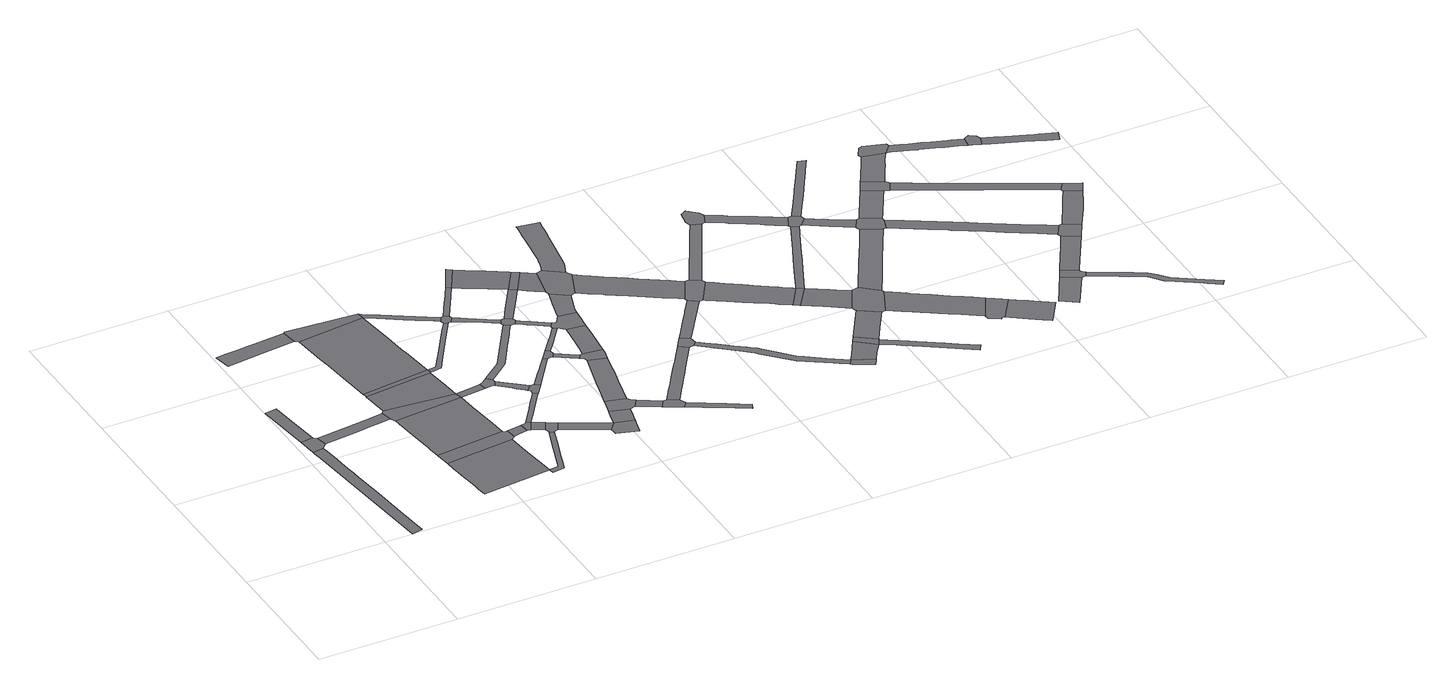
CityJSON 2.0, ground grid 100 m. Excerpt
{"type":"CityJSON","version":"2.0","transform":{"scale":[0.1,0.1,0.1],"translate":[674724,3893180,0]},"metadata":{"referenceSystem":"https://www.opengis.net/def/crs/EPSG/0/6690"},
"CityObjects":{
"road1":{"type":"Road","attributes":{"function":"9","usage":"9","RoadStructureAttribute.widthType":"2","RoadStructureAttribute.width":8.16,"RoadStructureAttribute.sectionType":"1"},"geometry":[{"type":"MultiSurface","lod":"1","boundaries":[[[0,1,2,3,4,5,6,7,8,9,10,11,12,13,14,15,16]]]}]},
"road2":{"type":"Road","attributes":{"function":"9","usage":"9","RoadStructureAttribute.widthType":"9","RoadStructureAttribute.width":-9999,"RoadStructureAttribute.sectionType":"9"},"geometry":[{"type":"MultiSurface","lod":"1","boundaries":[[[17,18,19,0,16,20,21]]]}]},
"road3":{"type":"Road","attributes":{"function":"9","usage":"9","RoadStructureAttribute.widthType":"2","RoadStructureAttribute.width":8.16,"RoadStructureAttribute.sectionType":"1"},"geometry":[{"type":"MultiSurface","lod":"1","boundaries":[[[18,17,22,23,24]]]}]},
"road4":{"type":"Road","attributes":{"function":"9","usage":"9","RoadStructureAttribute.widthType":"2","RoadStructureAttribute.width":6.77,"RoadStructureAttribute.sectionType":"1"},"geometry":[{"type":"MultiSurface","lod":"1","boundaries":[[[25,26,27,28,29,30,31,32,33,21,20]]]}]},
"road5":{"type":"Road","attributes":{"function":"9","usage":"9","RoadStructureAttribute.widthType":"2","RoadStructureAttribute.width":10.65,"RoadStructureAttribute.sectionType":"1"},"geometry":[{"type":"MultiSurface","lod":"1","boundaries":[[[34,35,36,37,38,39,40,41,42,43,44]]]}]},
"road6":{"type":"Road","attributes":{"function":"9","usage":"9","RoadStructureAttribute.widthType":"1","RoadStructureAttribute.width":45.36,"RoadStructureAttribute.sectionType":"1"},"geometry":[{"type":"MultiSurface","lod":"1","boundaries":[[[45,46,47,48,49,50,51,52,53,54,55,56,57,58]]]}]},
"road7":{"type":"Road","attributes":{"function":"9","usage":"9","RoadStructureAttribute.widthType":"9","RoadStructureAttribute.width":-9999,"RoadStructureAttribute.sectionType":"9"},"geometry":[{"type":"MultiSurface","lod":"1","boundaries":[[[59,60,61,62,63,64,45,58,65]]]}]},
"road8":{"type":"Road","attributes":{"function":"9","usage":"9","RoadStructureAttribute.widthType":"1","RoadStructureAttribute.width":45.36,"RoadStructureAttribute.sectionType":"1"},"geometry":[{"type":"MultiSurface","lod":"1","boundaries":[[[66,67,68,69,70,71,72,73,74,75,76,62,61,77,78,79]]]}]},
"road9":{"type":"Road","attributes":{"function":"9","usage":"9","RoadStructureAttribute.widthType":"9","RoadStructureAttribute.width":-9999,"RoadStructureAttribute.sectionType":"9"},"geometry":[{"type":"MultiSurface","lod":"1","boundaries":[[[30,66,79,80,81,31]]]}]},
"road10":{"type":"Road","attributes":{"function":"9","usage":"9","RoadStructureAttribute.widthType":"1","RoadStructureAttribute.width":45.36,"RoadStructureAttribute.sectionType":"1"},"geometry":[{"type":"MultiSurface","lod":"1","boundaries":[[[82,81,80,83,84]]]}]},
"road11":{"type":"Road","attributes":{"function":"9","usage":"9","RoadStructureAttribute.widthType":"9","RoadStructureAttribute.width":-9999,"RoadStructureAttribute.sectionType":"9"},"geometry":[{"type":"MultiSurface","lod":"1","boundaries":[[[85,86,87,88,82,84,89]]]}]},
"road12":{"type":"Road","attributes":{"function":"9","usage":"9","RoadStructureAttribute.widthType":"1","RoadStructureAttribute.width":45.36,"RoadStructureAttribute.sectionType":"1"},"geometry":[{"type":"MultiSurface","lod":"1","boundaries":[[[90,91,92,93,94,95,96,97,98,99,87,86]]]}]},
"road13":{"type":"Road","attributes":{"function":"9","usage":"9","RoadStructureAttribute.widthType":"9","RoadStructureAttribute.width":-9999,"RoadStructureAttribute.sectionType":"9"},"geometry":[{"type":"MultiSurface","lod":"1","boundaries":[[[36,95,94,100,101,37]]]}]},
"road14":{"type":"Road","attributes":{"function":"9","usage":"9","RoadStructureAttribute.widthType":"4","RoadStructureAttribute.width":3.38,"RoadStructureAttribute.sectionType":"1"},"geometry":[{"type":"MultiSurface","lod":"1","boundaries":[[[102,103,104,105,54,106,107,108,109,110,111,112,113]]]}]},
"road15":{"type":"Road","attributes":{"function":"9","usage":"9","RoadStructureAttribute.widthType":"2","RoadStructureAttribute.width":6.89,"RoadStructureAttribute.sectionType":"1"},"geometry":[{"type":"MultiSurface","lod":"1","boundaries":[[[114,115,116,59,65]]]}]},
"road16":{"type":"Road","attributes":{"function":"9","usage":"9","RoadStructureAttribute.widthType":"9","RoadStructureAttribute.width":-9999,"RoadStructureAttribute.sectionType":"9"},"geometry":[{"type":"MultiSurface","lod":"1","boundaries":[[[117,118,116,115,119,120]]]}]},
"road17":{"type":"Road","attributes":{"function":"9","usage":"9","RoadStructureAttribute.widthType":"3","RoadStructureAttribute.width":5.26,"RoadStructureAttribute.sectionType":"1"},"geometry":[{"type":"MultiSurface","lod":"1","boundaries":[[[121,122,80,79,123]]]}]},
"road18":{"type":"Road","attributes":{"function":"9","usage":"9","RoadStructureAttribute.widthType":"2","RoadStructureAttribute.width":6.89,"RoadStructureAttribute.sectionType":"1"},"geometry":[{"type":"MultiSurface","lod":"1","boundaries":[[[119,124,125,126,120]]]}]},
"road19":{"type":"Road","attributes":{"function":"9","usage":"9","RoadStructureAttribute.widthType":"9","RoadStructureAttribute.width":-9999,"RoadStructureAttribute.sectionType":"9"},"geometry":[{"type":"MultiSurface","lod":"1","boundaries":[[[125,124,127,113,112,128,129]]]}]},
"road20":{"type":"Road","attributes":{"function":"9","usage":"9","RoadStructureAttribute.widthType":"9","RoadStructureAttribute.width":-9999,"RoadStructureAttribute.sectionType":"9"},"geometry":[{"type":"MultiSurface","lod":"1","boundaries":[[[130,131,132,133,134,135,121,123]]]}]},
"road21":{"type":"Road","attributes":{"function":"9","usage":"9","RoadStructureAttribute.widthType":"4","RoadStructureAttribute.width":3.44,"RoadStructureAttribute.sectionType":"1"},"geometry":[{"type":"MultiSurface","lod":"1","boundaries":[[[136,137,138,139,140,141,142,143,117,120,144]]]}]},
"road22":{"type":"Road","attributes":{"function":"9","usage":"9","RoadStructureAttribute.widthType":"4","RoadStructureAttribute.width":3.19,"RoadStructureAttribute.sectionType":"1"},"geometry":[{"type":"MultiSurface","lod":"1","boundaries":[[[145,146,147,148,149,150,151,152,153,154,155,86,85]]]}]},
"road23":{"type":"Road","attributes":{"function":"9","usage":"9","RoadStructureAttribute.widthType":"3","RoadStructureAttribute.width":4.06,"RoadStructureAttribute.sectionType":"1"},"geometry":[{"type":"MultiSurface","lod":"1","boundaries":[[[156,157,132,131,158,159,160,161]]]}]},
"road24":{"type":"Road","attributes":{"function":"9","usage":"9","RoadStructureAttribute.widthType":"2","RoadStructureAttribute.width":6.89,"RoadStructureAttribute.sectionType":"1"},"geometry":[{"type":"MultiSurface","lod":"1","boundaries":[[[128,162,163,164,165,166,167,168,129]]]}]},
"road25":{"type":"Road","attributes":{"function":"9","usage":"9","RoadStructureAttribute.widthType":"3","RoadStructureAttribute.width":4.09,"RoadStructureAttribute.sectionType":"1"},"geometry":[{"type":"MultiSurface","lod":"1","boundaries":[[[169,170,171,172,173,174,175,176,177,178,179,180,100,94]]]}]},
"road26":{"type":"Road","attributes":{"function":"9","usage":"9","RoadStructureAttribute.widthType":"9","RoadStructureAttribute.width":-9999,"RoadStructureAttribute.sectionType":"9"},"geometry":[{"type":"MultiSurface","lod":"1","boundaries":[[[181,140,139,182,183,184,156,161]]]}]},
"road27":{"type":"Road","attributes":{"function":"9","usage":"9","RoadStructureAttribute.widthType":"9","RoadStructureAttribute.width":-9999,"RoadStructureAttribute.sectionType":"9"},"geometry":[{"type":"MultiSurface","lod":"1","boundaries":[[[185,186,166,165,187,188,189]]]}]},
"road28":{"type":"Road","attributes":{"function":"9","usage":"9","RoadStructureAttribute.widthType":"3","RoadStructureAttribute.width":5.26,"RoadStructureAttribute.sectionType":"1"},"geometry":[{"type":"MultiSurface","lod":"1","boundaries":[[[190,191,134,133,192,193,194,195,196,197,198,199,200,201,202,203,204,205]]]}]},
"road29":{"type":"Road","attributes":{"function":"9","usage":"9","RoadStructureAttribute.widthType":"9","RoadStructureAttribute.width":-9999,"RoadStructureAttribute.sectionType":"9"},"geometry":[{"type":"MultiSurface","lod":"1","boundaries":[[[174,150,149,206,207,208,209,175]]]}]},
"road30":{"type":"Road","attributes":{"function":"9","usage":"9","RoadStructureAttribute.widthType":"4","RoadStructureAttribute.width":3.44,"RoadStructureAttribute.sectionType":"1"},"geometry":[{"type":"MultiSurface","lod":"1","boundaries":[[[210,211,212,213,214,184,183,215,216,217,218]]]}]},
"road31":{"type":"Road","attributes":{"function":"9","usage":"9","RoadStructureAttribute.widthType":"2","RoadStructureAttribute.width":13.84,"RoadStructureAttribute.sectionType":"1"},"geometry":[{"type":"MultiSurface","lod":"1","boundaries":[[[186,219,220,221,222,223,224,166]]]}]},
"road32":{"type":"Road","attributes":{"function":"9","usage":"9","RoadStructureAttribute.widthType":"9","RoadStructureAttribute.width":-9999,"RoadStructureAttribute.sectionType":"9"},"geometry":[{"type":"MultiSurface","lod":"1","boundaries":[[[225,226,223,222,227,228,229,230]]]}]},
"road33":{"type":"Road","attributes":{"function":"9","usage":"9","RoadStructureAttribute.widthType":"3","RoadStructureAttribute.width":4.09,"RoadStructureAttribute.sectionType":"1"},"geometry":[{"type":"MultiSurface","lod":"1","boundaries":[[[206,231,232,233,234,235,236,237,238,207]]]}]},
"road34":{"type":"Road","attributes":{"function":"9","usage":"9","RoadStructureAttribute.widthType":"4","RoadStructureAttribute.width":3.33,"RoadStructureAttribute.sectionType":"1"},"geometry":[{"type":"MultiSurface","lod":"1","boundaries":[[[208,239,240,241,242,243,244,245,246,209]]]}]},
"road35":{"type":"Road","attributes":{"function":"9","usage":"9","RoadStructureAttribute.widthType":"9","RoadStructureAttribute.width":-9999,"RoadStructureAttribute.sectionType":"9"},"geometry":[{"type":"MultiSurface","lod":"1","boundaries":[[[218,217,247,248,249,250,251]]]}]},
"road36":{"type":"Road","attributes":{"function":"9","usage":"9","RoadStructureAttribute.widthType":"2","RoadStructureAttribute.width":13.84,"RoadStructureAttribute.sectionType":"1"},"geometry":[{"type":"MultiSurface","lod":"1","boundaries":[[[252,253,254,255,256,225,230,257,258,259,260,261,262,263]]]}]},
"road37":{"type":"Road","attributes":{"function":"9","usage":"9","RoadStructureAttribute.widthType":"3","RoadStructureAttribute.width":5.35,"RoadStructureAttribute.sectionType":"1"},"geometry":[{"type":"MultiSurface","lod":"1","boundaries":[[[227,264,265,266,228]]]}]},
"road38":{"type":"Road","attributes":{"function":"9","usage":"9","RoadStructureAttribute.widthType":"4","RoadStructureAttribute.width":3.26,"RoadStructureAttribute.sectionType":"1"},"geometry":[{"type":"MultiSurface","lod":"1","boundaries":[[[248,267,268,269,249]]]}]},
"road39":{"type":"Road","attributes":{"function":"9","usage":"9","RoadStructureAttribute.widthType":"9","RoadStructureAttribute.width":-9999,"RoadStructureAttribute.sectionType":"9"},"geometry":[{"type":"MultiSurface","lod":"1","boundaries":[[[270,233,232,205,204,271,272,273]]]}]},
"road40":{"type":"Road","attributes":{"function":"9","usage":"9","RoadStructureAttribute.widthType":"4","RoadStructureAttribute.width":3.44,"RoadStructureAttribute.sectionType":"1"},"geometry":[{"type":"MultiSurface","lod":"1","boundaries":[[[274,275,276,277,278,251,250,279,280,281,282]]]}]},
"road41":{"type":"Road","attributes":{"function":"9","usage":"9","RoadStructureAttribute.widthType":"9","RoadStructureAttribute.width":-9999,"RoadStructureAttribute.sectionType":"9"},"geometry":[{"type":"MultiSurface","lod":"1","boundaries":[[[241,283,284,242]]]}]},
"road42":{"type":"Road","attributes":{"function":"9","usage":"9","RoadStructureAttribute.widthType":"9","RoadStructureAttribute.width":-9999,"RoadStructureAttribute.sectionType":"9"},"geometry":[{"type":"MultiSurface","lod":"1","boundaries":[[[266,265,285,286,287,288,289]]]}]},
"road43":{"type":"Road","attributes":{"function":"9","usage":"9","RoadStructureAttribute.widthType":"4","RoadStructureAttribute.width":3.56,"RoadStructureAttribute.sectionType":"1"},"geometry":[{"type":"MultiSurface","lod":"1","boundaries":[[[290,291,292,272,271,293,294,295,296,297,298,299]]]}]},
"road44":{"type":"Road","attributes":{"function":"9","usage":"9","RoadStructureAttribute.widthType":"9","RoadStructureAttribute.width":-9999,"RoadStructureAttribute.sectionType":"9"},"geometry":[{"type":"MultiSurface","lod":"1","boundaries":[[[262,300,301,302,268,267,303,263]]]}]},
"road45":{"type":"Road","attributes":{"function":"9","usage":"9","RoadStructureAttribute.widthType":"3","RoadStructureAttribute.width":5.26,"RoadStructureAttribute.sectionType":"1"},"geometry":[{"type":"MultiSurface","lod":"1","boundaries":[[[304,305,306,307,308,309,310,311,312,270,273]]]}]},
"road46":{"type":"Road","attributes":{"function":"9","usage":"9","RoadStructureAttribute.widthType":"2","RoadStructureAttribute.width":13.84,"RoadStructureAttribute.sectionType":"1"},"geometry":[{"type":"MultiSurface","lod":"1","boundaries":[[[313,314,315,302,301,316,317,318]]]}]},
"road47":{"type":"Road","attributes":{"function":"2","usage":"9","RoadStructureAttribute.widthType":"1","RoadStructureAttribute.width":20.44,"RoadStructureAttribute.sectionType":"1"},"geometry":[{"type":"MultiSurface","lod":"1","boundaries":[[[319,320,321,322,323,283,241,324,325,326,327,328,329,330]]]}]},
"road48":{"type":"Road","attributes":{"function":"9","usage":"9","RoadStructureAttribute.widthType":"9","RoadStructureAttribute.width":-9999,"RoadStructureAttribute.sectionType":"9"},"geometry":[{"type":"MultiSurface","lod":"1","boundaries":[[[331,332,333,299,298,274,282,334,318,317,335,336,337]]]}]},
"road49":{"type":"Road","attributes":{"function":"9","usage":"9","RoadStructureAttribute.widthType":"3","RoadStructureAttribute.width":5.35,"RoadStructureAttribute.sectionType":"1"},"geometry":[{"type":"MultiSurface","lod":"1","boundaries":[[[338,339,340,341,287,286,342,343,344,345,346,347]]]}]},
"road50":{"type":"Road","attributes":{"function":"9","usage":"9","RoadStructureAttribute.widthType":"9","RoadStructureAttribute.width":-9999,"RoadStructureAttribute.sectionType":"9"},"geometry":[{"type":"MultiSurface","lod":"1","boundaries":[[[329,308,307,348,349,350,330]]]}]},
"road51":{"type":"Road","attributes":{"function":"9","usage":"9","RoadStructureAttribute.widthType":"2","RoadStructureAttribute.width":7.27,"RoadStructureAttribute.sectionType":"1"},"geometry":[{"type":"MultiSurface","lod":"1","boundaries":[[[288,351,352,353,354,355,356,357,358,359,360,361,362,363,364,365,366,367,289]]]}]},
"road52":{"type":"Road","attributes":{"function":"9","usage":"9","RoadStructureAttribute.widthType":"2","RoadStructureAttribute.width":13.84,"RoadStructureAttribute.sectionType":"1"},"geometry":[{"type":"MultiSurface","lod":"1","boundaries":[[[368,369,370,371,372,331,337,373,374,375,376]]]}]},
"road53":{"type":"Road","attributes":{"function":"2","usage":"9","RoadStructureAttribute.widthType":"1","RoadStructureAttribute.width":20.44,"RoadStructureAttribute.sectionType":"1"},"geometry":[{"type":"MultiSurface","lod":"1","boundaries":[[[377,378,379,380,381,348,307,382]]]}]},
"road54":{"type":"Road","attributes":{"function":"9","usage":"9","RoadStructureAttribute.widthType":"9","RoadStructureAttribute.width":-9999,"RoadStructureAttribute.sectionType":"9"},"geometry":[{"type":"MultiSurface","lod":"1","boundaries":[[[375,383,384,385,386,387,381,380,376]]]}]},
"road55":{"type":"Road","attributes":{"function":"9","usage":"9","RoadStructureAttribute.widthType":"9","RoadStructureAttribute.width":-9999,"RoadStructureAttribute.sectionType":"9"},"geometry":[{"type":"MultiSurface","lod":"1","boundaries":[[[388,389,390,391,359,358,392]]]}]},
"road56":{"type":"Road","attributes":{"function":"9","usage":"9","RoadStructureAttribute.widthType":"2","RoadStructureAttribute.width":14.5,"RoadStructureAttribute.sectionType":"1"},"geometry":[{"type":"MultiSurface","lod":"1","boundaries":[[[386,393,394,395,396,397,398,399,400,401,402,403,404,405,406,407,408,409,410,411,412,413,387]]]}]},
"road57":{"type":"Road","attributes":{"function":"2","usage":"9","RoadStructureAttribute.widthType":"1","RoadStructureAttribute.width":20.44,"RoadStructureAttribute.sectionType":"1"},"geometry":[{"type":"MultiSurface","lod":"1","boundaries":[[[384,414,415,416,417,418,419,420,421,422,423,424,425,426,427,428,429,430,431,432,433,434,435,385]]]}]},
"road58":{"type":"Road","attributes":{"function":"9","usage":"9","RoadStructureAttribute.widthType":"2","RoadStructureAttribute.width":7.27,"RoadStructureAttribute.sectionType":"1"},"geometry":[{"type":"MultiSurface","lod":"1","boundaries":[[[436,437,438,439,390,389,440,441,442,443,444,445]]]}]},
"road59":{"type":"Road","attributes":{"function":"9","usage":"9","RoadStructureAttribute.widthType":"3","RoadStructureAttribute.width":5.43,"RoadStructureAttribute.sectionType":"1"},"geometry":[{"type":"MultiSurface","lod":"1","boundaries":[[[446,447,448,449,450,451,452,453,454,455,456,457,458,459,460,461,462,463,464,465,466,467,468,469,470,471,388,392]]]}]},
"road60":{"type":"Road","attributes":{"function":"9","usage":"9","RoadStructureAttribute.widthType":"9","RoadStructureAttribute.width":-9999,"RoadStructureAttribute.sectionType":"9"},"geometry":[{"type":"MultiSurface","lod":"1","boundaries":[[[472,424,423,445,444,473,474,475]]]}]},
"road61":{"type":"Road","attributes":{"function":"9","usage":"9","RoadStructureAttribute.widthType":"9","RoadStructureAttribute.width":-9999,"RoadStructureAttribute.sectionType":"9"},"geometry":[{"type":"MultiSurface","lod":"1","boundaries":[[[476,477,478,455,454,479]]]}]},
"road62":{"type":"Road","attributes":{"function":"2","usage":"9","RoadStructureAttribute.widthType":"1","RoadStructureAttribute.width":20.44,"RoadStructureAttribute.sectionType":"1"},"geometry":[{"type":"MultiSurface","lod":"1","boundaries":[[[480,481,482,483,484,485,486,487,488,489,490,491,492,493,494,495,496,497,498,499,500,501,502,503,504,505,506,474,473]]]}]},
"road63":{"type":"Road","attributes":{"function":"9","usage":"9","RoadStructureAttribute.widthType":"2","RoadStructureAttribute.width":9.68,"RoadStructureAttribute.sectionType":"1"},"geometry":[{"type":"MultiSurface","lod":"1","boundaries":[[[507,508,509,510,511,455,478,512,513]]]}]},
"road64":{"type":"Road","attributes":{"function":"9","usage":"9","RoadStructureAttribute.widthType":"2","RoadStructureAttribute.width":6.96,"RoadStructureAttribute.sectionType":"1"},"geometry":[{"type":"MultiSurface","lod":"1","boundaries":[[[514,515,516,517,518,519,520,521,522,523,524,525,526,527,528,529,530,531,472,475]]]}]},
"road65":{"type":"Road","attributes":{"function":"9","usage":"9","RoadStructureAttribute.widthType":"9","RoadStructureAttribute.width":-9999,"RoadStructureAttribute.sectionType":"9"},"geometry":[{"type":"MultiSurface","lod":"1","boundaries":[[[532,508,507,533]]]}]},
"road66":{"type":"Road","attributes":{"function":"9","usage":"9","RoadStructureAttribute.widthType":"9","RoadStructureAttribute.width":-9999,"RoadStructureAttribute.sectionType":"9"},"geometry":[{"type":"MultiSurface","lod":"1","boundaries":[[[493,492,534,535]]]}]},
"road67":{"type":"Road","attributes":{"function":"9","usage":"9","RoadStructureAttribute.widthType":"2","RoadStructureAttribute.width":9.68,"RoadStructureAttribute.sectionType":"1"},"geometry":[{"type":"MultiSurface","lod":"1","boundaries":[[[536,537,532,533,538,539,540]]]}]},
"road68":{"type":"Road","attributes":{"function":"2","usage":"9","RoadStructureAttribute.widthType":"1","RoadStructureAttribute.width":20.44,"RoadStructureAttribute.sectionType":"1"},"geometry":[{"type":"MultiSurface","lod":"1","boundaries":[[[541,542,543,544,535,534,545,546,547,548,549]]]}]},
"road69":{"type":"Road","attributes":{"function":"9","usage":"9","RoadStructureAttribute.widthType":"9","RoadStructureAttribute.width":-9999,"RoadStructureAttribute.sectionType":"9"},"geometry":[{"type":"MultiSurface","lod":"1","boundaries":[[[550,551,552,553,554,522,521,555,556]]]}]},
"road70":{"type":"Road","attributes":{"function":"9","usage":"9","RoadStructureAttribute.widthType":"3","RoadStructureAttribute.width":4.88,"RoadStructureAttribute.sectionType":"1"},"geometry":[{"type":"MultiSurface","lod":"1","boundaries":[[[557,558,559,560,561,562,563,564,565,566,567,568,533,507,569,570,571,572,573,574,575]]]}]},
"road71":{"type":"Road","attributes":{"function":"9","usage":"9","RoadStructureAttribute.widthType":"9","RoadStructureAttribute.width":-9999,"RoadStructureAttribute.sectionType":"9"},"geometry":[{"type":"MultiSurface","lod":"1","boundaries":[[[548,536,540,576,577,578,579,580,549]]]}]},
"road72":{"type":"Road","attributes":{"function":"9","usage":"9","RoadStructureAttribute.widthType":"3","RoadStructureAttribute.width":5.05,"RoadStructureAttribute.sectionType":"1"},"geometry":[{"type":"MultiSurface","lod":"1","boundaries":[[[581,582,583,584,585,586,587,588,589,590,591,592,493,535]]]}]},
"road73":{"type":"Road","attributes":{"function":"9","usage":"9","RoadStructureAttribute.widthType":"2","RoadStructureAttribute.width":8.39,"RoadStructureAttribute.sectionType":"1"},"geometry":[{"type":"MultiSurface","lod":"1","boundaries":[[[593,594,595,596,597,556,555,598,599,600,601,602,603,604,605,606]]]}]},
"road74":{"type":"Road","attributes":{"function":"2","usage":"9","RoadStructureAttribute.widthType":"1","RoadStructureAttribute.width":20.44,"RoadStructureAttribute.sectionType":"1"},"geometry":[{"type":"MultiSurface","lod":"1","boundaries":[[[577,607,608,609,610,611,612,613,614,615,616,617,618,619,620,621,622,623,624,625,626,627,628,629,630,631,632,578]]]}]},
"road75":{"type":"Road","attributes":{"function":"9","usage":"9","RoadStructureAttribute.widthType":"9","RoadStructureAttribute.width":-9999,"RoadStructureAttribute.sectionType":"9"},"geometry":[{"type":"MultiSurface","lod":"1","boundaries":[[[633,606,605,588,587,634,635,636]]]}]},
"road76":{"type":"Road","attributes":{"function":"9","usage":"9","RoadStructureAttribute.widthType":"1","RoadStructureAttribute.width":15.27,"RoadStructureAttribute.sectionType":"1"},"geometry":[{"type":"MultiSurface","lod":"1","boundaries":[[[637,638,639,580,579,640,641,642,643,644,645]]]}]},
"road77":{"type":"Road","attributes":{"function":"9","usage":"9","RoadStructureAttribute.widthType":"2","RoadStructureAttribute.width":8.39,"RoadStructureAttribute.sectionType":"1"},"geometry":[{"type":"MultiSurface","lod":"1","boundaries":[[[634,646,647,648,649,650,651,635]]]}]},
"road78":{"type":"Road","attributes":{"function":"9","usage":"9","RoadStructureAttribute.widthType":"9","RoadStructureAttribute.width":-9999,"RoadStructureAttribute.sectionType":"9"},"geometry":[{"type":"MultiSurface","lod":"1","boundaries":[[[652,653,654,619,618,655,656,657,658,659]]]}]},
"road79":{"type":"Road","attributes":{"function":"9","usage":"9","RoadStructureAttribute.widthType":"3","RoadStructureAttribute.width":5.38,"RoadStructureAttribute.sectionType":"1"},"geometry":[{"type":"MultiSurface","lod":"1","boundaries":[[[660,661,662,663,664,665,666,667,633,636,668,669,670,671,672,673,674,675]]]}]},
"road80":{"type":"Road","attributes":{"function":"9","usage":"9","RoadStructureAttribute.widthType":"9","RoadStructureAttribute.width":-9999,"RoadStructureAttribute.sectionType":"9"},"geometry":[{"type":"MultiSurface","lod":"1","boundaries":[[[644,676,677,678,679,649,648,680,645]]]}]},
"road81":{"type":"Road","attributes":{"function":"2","usage":"9","RoadStructureAttribute.widthType":"1","RoadStructureAttribute.width":20.44,"RoadStructureAttribute.sectionType":"1"},"geometry":[{"type":"MultiSurface","lod":"1","boundaries":[[[681,682,683,659,658,684,685,686,687]]]}]},
"road82":{"type":"Road","attributes":{"function":"9","usage":"9","RoadStructureAttribute.widthType":"1","RoadStructureAttribute.width":15.27,"RoadStructureAttribute.sectionType":"1"},"geometry":[{"type":"MultiSurface","lod":"1","boundaries":[[[678,688,689,690,691,692,693,694,695,696,679]]]}]},
"road83":{"type":"Road","attributes":{"function":"9","usage":"9","RoadStructureAttribute.widthType":"9","RoadStructureAttribute.width":-9999,"RoadStructureAttribute.sectionType":"9"},"geometry":[{"type":"MultiSurface","lod":"1","boundaries":[[[697,698,693,692,699,700,701,702,703]]]}]},
"road84":{"type":"Road","attributes":{"function":"9","usage":"9","RoadStructureAttribute.widthType":"2","RoadStructureAttribute.width":11.31,"RoadStructureAttribute.sectionType":"1"},"geometry":[{"type":"MultiSurface","lod":"1","boundaries":[[[704,705,706,707,708,709,710]]]}]},
"road85":{"type":"Road","attributes":{"function":"9","usage":"9","RoadStructureAttribute.widthType":"2","RoadStructureAttribute.width":9.04,"RoadStructureAttribute.sectionType":"1"},"geometry":[{"type":"MultiSurface","lod":"1","boundaries":[[[711,712,713,714,715,716,717,718,719,720,677,676,721,722,723,724,725,726,727,728,729,730]]]}]},
"road86":{"type":"Road","attributes":{"function":"9","usage":"9","RoadStructureAttribute.widthType":"1","RoadStructureAttribute.width":15.27,"RoadStructureAttribute.sectionType":"1"},"geometry":[{"type":"MultiSurface","lod":"1","boundaries":[[[702,731,732,733,734,735,736,737,738,739,740,741,742,743,703]]]}]},
"road87":{"type":"Road","attributes":{"function":"9","usage":"9","RoadStructureAttribute.widthType":"9","RoadStructureAttribute.width":-9999,"RoadStructureAttribute.sectionType":"9"},"geometry":[{"type":"MultiSurface","lod":"1","boundaries":[[[744,705,704,745,746,747,748,749]]]}]},
"road88":{"type":"Road","attributes":{"function":"9","usage":"9","RoadStructureAttribute.widthType":"9","RoadStructureAttribute.width":-9999,"RoadStructureAttribute.sectionType":"9"},"geometry":[{"type":"MultiSurface","lod":"1","boundaries":[[[750,751,738,737,752,753,754]]]}]},
"road89":{"type":"Road","attributes":{"function":"9","usage":"9","RoadStructureAttribute.widthType":"2","RoadStructureAttribute.width":11.31,"RoadStructureAttribute.sectionType":"1"},"geometry":[{"type":"MultiSurface","lod":"1","boundaries":[[[748,755,756,757,758,759,760,761,762,763,764,765,766,767,749]]]}]},
"road90":{"type":"Road","attributes":{"function":"9","usage":"9","RoadStructureAttribute.widthType":"2","RoadStructureAttribute.width":7.17,"RoadStructureAttribute.sectionType":"1"},"geometry":[{"type":"MultiSurface","lod":"1","boundaries":[[[768,769,770,771,772,773,774,775,776,777,778,779,780,781,782,701,700,783,784,785,786,787,788,789,790,791]]]}]},
"road91":{"type":"Road","attributes":{"function":"9","usage":"9","RoadStructureAttribute.widthType":"9","RoadStructureAttribute.width":-9999,"RoadStructureAttribute.sectionType":"9"},"geometry":[{"type":"MultiSurface","lod":"1","boundaries":[[[729,762,761,792,793,730]]]}]},
"road92":{"type":"Road","attributes":{"function":"9","usage":"9","RoadStructureAttribute.widthType":"3","RoadStructureAttribute.width":4.21,"RoadStructureAttribute.sectionType":"1"},"geometry":[{"type":"MultiSurface","lod":"1","boundaries":[[[794,795,796,797,798,799,800,746,745,801,802,803,804,805,806,807,808,809,810,811,812,813,814,815,816,817,818]]]}]},
"road93":{"type":"Road","attributes":{"function":"9","usage":"9","RoadStructureAttribute.widthType":"2","RoadStructureAttribute.width":7.3,"RoadStructureAttribute.sectionType":"1"},"geometry":[{"type":"MultiSurface","lod":"1","boundaries":[[[819,820,821,822,823,824,825,826,752,737,827,828,829,830,831,832,833,834,835]]]}]},
"road94":{"type":"Road","attributes":{"function":"9","usage":"9","RoadStructureAttribute.widthType":"2","RoadStructureAttribute.width":11.31,"RoadStructureAttribute.sectionType":"1"},"geometry":[{"type":"MultiSurface","lod":"1","boundaries":[[[836,837,793,792,838,839,840,841,842]]]}]},
"road95":{"type":"Road","attributes":{"function":"9","usage":"9","RoadStructureAttribute.widthType":"9","RoadStructureAttribute.width":-9999,"RoadStructureAttribute.sectionType":"9"},"geometry":[{"type":"MultiSurface","lod":"1","boundaries":[[[843,844,819,835,845,846,847,848,849,850]]]}]},
"road96":{"type":"Road","attributes":{"function":"9","usage":"9","RoadStructureAttribute.widthType":"9","RoadStructureAttribute.width":-9999,"RoadStructureAttribute.sectionType":"9"},"geometry":[{"type":"MultiSurface","lod":"1","boundaries":[[[841,851,791,790,842]]]}]},
"road97":{"type":"Road","attributes":{"function":"9","usage":"9","RoadStructureAttribute.widthType":"2","RoadStructureAttribute.width":7.3,"RoadStructureAttribute.sectionType":"1"},"geometry":[{"type":"MultiSurface","lod":"1","boundaries":[[[848,852,853,854,855,856,857,858,859,860,861,862,863,849]]]}]}
},
"vertices":[
[71,1128,0],[73,1106,0],[81,1041,0],[201,1,0],[280,19,0],[273,79,0],[267,137,0],[252,268,0],[219,548,0],[204,680,0],[193,778,0],[191,795,0],[188,817,0],[180,888,0],[169,984,0],[156,1101,0],[151,1137,0],
[145,1273,0],[55,1263,0],[67,1155,0],[185,1175,0],[168,1256,0],
[126,1430,0],[95,1679,0],[8,1668,0],
[320,1192,0],[442,1207,0],[461,1209,0],[515,1216,0],[641,1232,0],[685,1237,0],[671,1317,0],[585,1306,0],[405,1285,0],
[48,2257,0],[309,2287,0],[557,2314,0],[539,2429,0],[392,2414,0],[360,2411,0],[308,2406,0],[275,2403,0],[192,2395,0],[93,2386,0],[26,2379,0],
[774,613,0],[775,602,0],[781,548,0],[798,397,0],[800,382,0],[803,352,0],[809,302,0],[814,259,0],[822,192,0],[1319,249,0],[1319,252,0],[1282,545,0],[1276,592,0],[1271,669,0],
[1285,767,0],[1269,764,0],[1256,779,0],[761,723,0],[761,721,0],[765,687,0],[1297,694,0],
[707,1200,0],[711,1159,0],[718,1099,0],[723,1059,0],[725,1037,0],[732,974,0],[740,911,0],[746,854,0],[748,834,0],[751,808,0],[755,774,0],[1239,923,0],[1215,1119,0],[1203,1246,0],
[1192,1300,0],[691,1341,0],
[668,1535,0],[1175,1449,0],[1159,1592,0],
[1163,1592,0],[1158,1626,0],[664,1568,0],[668,1538,0],[1162,1592,0],
[1157,1629,0],[1131,1843,0],[1121,1923,0],[1100,2100,0],[1069,2352,0],[580,2291,0],[588,2224,0],[608,2052,0],[618,1967,0],[638,1798,0],
[1064,2402,0],[552,2441,0],
[1469,495,0],[1408,319,0],[1386,255,0],[1322,249,0],[1326,209,0],[1412,224,0],[1440,306,0],[1457,356,0],[1466,380,0],[1498,473,0],[1548,620,0],[1516,631,0],
[1337,702,0],[1403,714,0],[1391,785,0],
[1436,804,0],[1427,791,0],[1426,712,0],[1463,785,0],
[1379,1325,0],[1341,1320,0],[1387,1270,0],
[1510,671,0],[1547,741,0],[1466,784,0],
[1519,639,0],[1578,634,0],[1616,704,0],
[1438,1277,0],[1455,1269,0],[1478,1309,0],[1475,1330,0],[1444,1369,0],[1405,1335,0],
[1525,871,0],[1601,976,0],[1654,1050,0],[1660,1058,0],[1631,1078,0],[1555,971,0],[1530,936,0],[1503,898,0],[1465,788,0],
[1245,1606,0],[1316,1716,0],[1356,1778,0],[1436,1903,0],[1529,2047,0],[1498,2055,0],[1471,2015,0],[1443,1972,0],[1324,1791,0],[1222,1635,0],[1161,1626,0],
[1656,1164,0],[1567,1237,0],[1544,1190,0],[1566,1171,0],[1607,1134,0],[1619,1123,0],
[1701,570,0],[1773,534,0],[1845,497,0],[1885,476,0],[1931,535,0],[1788,612,0],[1649,686,0],
[1099,2333,0],[1291,2211,0],[1357,2170,0],[1407,2138,0],[1457,2107,0],[1493,2083,0],[1513,2123,0],[1474,2147,0],[1434,2172,0],[1181,2329,0],[1151,2348,0],[1080,2392,0],
[1633,1111,0],[1671,1073,0],[1721,1142,0],[1688,1166,0],
[2061,470,0],[2068,501,0],[1887,458,0],[1890,424,0],[2038,379,0],
[1586,1485,0],[1488,1406,0],[1524,1371,0],[1565,1405,0],[1607,1440,0],[1628,1457,0],[1640,1476,0],[1667,1519,0],[1688,1554,0],[1740,1637,0],[1751,1654,0],[1774,1691,0],[1814,1755,0],[1827,1775,0],[1864,1835,0],[1826,1861,0],
[1548,2051,0],[1575,2088,0],[1569,2114,0],[1533,2127,0],
[1852,1376,0],[1830,1349,0],[1820,1335,0],[1793,1300,0],[1759,1257,0],[1750,1183,0],[1851,1322,0],[1896,1385,0],[1873,1404,0],
[2077,535,0],[2086,570,0],[2091,593,0],[2101,631,0],[1964,666,0],[1948,604,0],
[1995,785,0],[1982,736,0],[2140,641,0],[2182,707,0],[2150,728,0],[2137,748,0],
[1729,1944,0],[1822,1886,0],[1841,1920,0],[1821,1933,0],[1762,1970,0],[1705,2006,0],[1656,2037,0],[1619,2060,0],
[1678,2303,0],[1729,2392,0],[1730,2395,0],[1700,2413,0],[1698,2410,0],[1623,2281,0],[1615,2268,0],[1574,2196,0],
[1929,1395,0],[1937,1390,0],[1960,1424,0],[1956,1455,0],[1929,1476,0],
[2093,1169,0],[2071,1081,0],[2049,997,0],[2030,922,0],[2015,866,0],[2158,841,0],[2170,894,0],[2184,952,0],[2205,1046,0],[2224,1132,0],[2244,1219,0],[2115,1254,0],
[2235,591,0],[2295,557,0],[2326,613,0],
[2081,1293,0],[2104,1327,0],[2085,1340,0],
[1867,1925,0],[1899,1839,0],[1922,1869,0],[1916,1897,0],
[2091,1685,0],[2076,1665,0],[2047,1627,0],[1984,1547,0],[1941,1491,0],[1987,1495,0],[2017,1535,0],[2082,1621,0],[2116,1666,0],
[1833,2576,0],[1798,2598,0],
[2318,544,0],[2417,488,0],[2452,532,0],[2430,577,0],[2356,614,0],
[2038,1791,0],[1999,1817,0],[1966,1839,0],[1916,1827,0],[1948,1805,0],[1965,1794,0],[1986,1779,0],[2056,1732,0],[2090,1709,0],[2112,1742,0],
[2259,1285,0],[2263,1319,0],[2123,1333,0],[2112,1272,0],
[2011,2047,0],[2025,2069,0],[2092,2175,0],[2094,2177,0],[2046,2208,0],[2045,2206,0],[2005,2143,0],[1967,2083,0],[1925,2017,0],
[2155,1562,0],[2141,1448,0],[2134,1391,0],[2282,1494,0],[2295,1615,0],[2163,1630,0],
[2140,2385,0],[2077,2425,0],[2013,2464,0],[1971,2490,0],[1898,2536,0],[1733,2393,0],[1792,2358,0],[1880,2307,0],[1935,2274,0],[1994,2240,0],[2046,2209,0],[2152,2378,0],
[2182,1789,0],[2149,1736,0],[2130,1730,0],[2120,1671,0],[2299,1655,0],[2302,1683,0],[2312,1775,0],
[2674,398,0],[2617,432,0],[2557,468,0],[2520,491,0],[2436,478,0],[2459,465,0],[2523,429,0],[2610,380,0],[2800,273,0],[2815,313,0],
[2200,2348,0],[2198,2349,0],[2172,2365,0],
[2490,669,0],[2519,712,0],[2572,792,0],[2601,836,0],[2625,873,0],[2646,904,0],[2696,979,0],[2764,1083,0],[2702,1125,0],[2687,1103,0],[2642,1037,0],[2603,979,0],[2582,948,0],[2553,906,0],[2503,832,0],[2446,747,0],[2426,718,0],
[2227,1954,0],[2223,1938,0],[2204,1868,0],[2204,1867,0],[2188,1809,0],[2315,1807,0],[2364,1945,0],[2370,1961,0],[2252,2046,0],
[2147,2140,0],[2190,2110,0],[2200,2103,0],[2245,2072,0],[2290,2292,0],[2096,2176,0],
[2383,1967,0],[2404,1976,0],[2485,2172,0],[2465,2214,0],[2339,2306,0],
[2826,1121,0],[2820,1168,0],[2759,1209,0],[2745,1189,0],[2800,1087,0],
[2499,2305,0],[2508,2355,0],[2519,2418,0],[2535,2516,0],[2550,2605,0],[2559,2656,0],[2566,2701,0],[2574,2747,0],[2582,2800,0],[2425,2821,0],[2424,2812,0],[2416,2753,0],[2413,2729,0],[2402,2650,0],[2393,2580,0],[2384,2514,0],[2374,2440,0],[2371,2414,0],[2357,2366,0],[2346,2330,0],[2343,2321,0],
[2476,1929,0],[2561,1873,0],[2566,1870,0],[2570,1867,0],[2590,1854,0],[2627,1830,0],[2697,1784,0],[2878,1666,0],[2963,1611,0],[2996,1589,0],[3089,1769,0],[3041,1801,0],[3011,1821,0],[2897,1896,0],[2838,1935,0],[2784,1970,0],[2721,2012,0],[2651,2058,0],[2619,2079,0],[2604,2089,0],[2582,2104,0],[2560,2118,0],
[2931,1462,0],[2921,1449,0],[2866,1367,0],[2797,1265,0],[2844,1203,0],[2878,1252,0],[2900,1284,0],[2906,1292,0],[3065,1519,0],[3001,1567,0],
[2921,985,0],[3009,911,0],[3107,828,0],[3123,811,0],[3303,627,0],[3447,529,0],[3500,494,0],[3532,471,0],[3586,435,0],[3612,474,0],[3483,564,0],[3364,648,0],[3334,668,0],[3323,680,0],[3311,694,0],[3255,754,0],[3163,855,0],[3146,873,0],[3129,886,0],[3125,889,0],[3090,916,0],[3022,969,0],[3001,985,0],[2937,1035,0],[2905,1060,0],[2896,1067,0],
[3123,1772,0],[3092,1524,0],[3202,1701,0],[3191,1727,0],
[3730,354,0],[3757,400,0],[3764,412,0],[3598,423,0],
[3111,1512,0],[3167,1475,0],[3223,1439,0],[3231,1434,0],[3267,1410,0],[3308,1383,0],[3369,1344,0],[3389,1331,0],[3455,1288,0],[3484,1269,0],[3505,1255,0],[3525,1243,0],[3577,1208,0],[3682,1369,0],[3666,1380,0],[3608,1420,0],[3588,1434,0],[3565,1450,0],[3536,1470,0],[3453,1527,0],[3430,1543,0],[3395,1567,0],[3349,1599,0],[3330,1612,0],[3303,1631,0],[3248,1669,0],[3227,1684,0],
[3853,553,0],[3723,659,0],[3687,599,0],[3644,526,0],[3614,477,0],[3797,467,0],[3852,550,0],
[3288,1912,0],[3296,1927,0],[3307,1947,0],[3317,1968,0],[3401,2127,0],[3414,2152,0],[3450,2222,0],[3492,2301,0],[3420,2326,0],[3370,2234,0],[3339,2176,0],[3334,2167,0],[3310,2122,0],[3293,2089,0],[3266,2040,0],[3212,1939,0],[3211,1937,0],[3187,1893,0],
[3748,700,0],[3881,605,0],
[3617,1182,0],[3730,1345,0],
[3905,962,0],[3804,793,0],[3882,608,0],[3947,718,0],[4042,872,0],
[3901,1236,0],[3866,1259,0],[3800,1300,0],[3733,1343,0],[3744,1100,0],[3787,1072,0],[3863,1022,0],[3894,1002,0],[3989,1181,0],
[3534,2423,0],[3468,2483,0],[3448,2473,0],[3427,2462,0],[3409,2365,0],[3516,2310,0],[3552,2388,0],
[4307,321,0],[4236,368,0],[4229,373,0],[4221,378,0],[4206,388,0],[4181,404,0],[4135,435,0],[4082,470,0],[4041,497,0],[3984,534,0],[3926,572,0],[3883,603,0],[3856,551,0],[3912,518,0],[3925,510,0],[3980,474,0],[4095,398,0],[4401,195,0],[4429,241,0],
[4057,875,0],[4073,878,0],[4163,1075,0],[4157,1091,0],[4040,1191,0],
[3890,1687,0],[3897,1703,0],[3935,1784,0],[3958,1833,0],[3994,1911,0],[4007,1938,0],[4030,1988,0],[3981,2007,0],[3871,1772,0],[3822,1669,0],[3765,1546,0],[3691,1389,0],
[3844,2215,0],[3829,2224,0],[3763,2263,0],[3680,2312,0],[3655,2327,0],[3635,2240,0],[3650,2231,0],[3658,2226,0],[3746,2171,0],[3824,2122,0],[3848,2107,0],[3903,2072,0],[3973,2028,0],[4013,2115,0],
[4100,860,0],[4118,849,0],[4163,819,0],[4220,782,0],[4262,754,0],[4320,716,0],[4361,689,0],[4373,681,0],[4412,655,0],[4483,609,0],[4566,554,0],[4608,526,0],[4706,710,0],[4671,733,0],[4638,755,0],[4619,768,0],[4587,790,0],[4516,837,0],[4479,862,0],[4449,882,0],[4415,905,0],[4399,916,0],[4301,982,0],[4287,992,0],[4252,1015,0],[4206,1046,0],
[4043,2118,0],[4052,1999,0],[4101,2055,0],[4094,2085,0],
[4292,1655,0],[4215,1514,0],[4186,1460,0],[4230,1226,0],[4266,1294,0],[4299,1354,0],[4329,1410,0],[4494,1717,0],[4358,1777,0],
[4207,1901,0],[4215,1896,0],[4347,1813,0],[4389,1884,0],[4234,1976,0],[4153,2024,0],
[4793,651,0],[4755,677,0],[4742,686,0],[4613,490,0],[4685,444,0],[4695,459,0],[4714,459,0],[4828,628,0],
[4368,2659,0],[4278,2509,0],[4243,2451,0],[4197,2374,0],[4184,2352,0],[4153,2301,0],[4097,2207,0],[4055,2139,0],[4177,2225,0],[4192,2249,0],[4252,2351,0],[4296,2426,0],[4321,2467,0],[4359,2532,0],[4367,2545,0],[4425,2643,0],
[4516,1718,0],[4547,1806,0],[4546,1824,0],[4414,1892,0],[4352,1796,0],
[4961,538,0],[4934,556,0],[4912,571,0],[4843,367,0],[4918,314,0],[4967,278,0],[5081,457,0],
[4575,1876,0],[4599,1921,0],[4636,1988,0],[4660,2031,0],[4700,2098,0],[4566,2171,0],[4510,2068,0],[4489,2030,0],[4459,1975,0],
[4613,2257,0],[4581,2198,0],[4717,2101,0],[4738,2090,0],[4775,2163,0],[4758,2196,0],[4615,2260,0],
[5361,632,0],[5237,700,0],[5187,607,0],[5159,556,0],[5115,476,0],[5107,460,0],[5217,381,0],
[5474,1251,0],[5439,1272,0],[5419,1284,0],[5396,1297,0],[5376,1309,0],[5059,1499,0],[5010,1528,0],[4748,1686,0],[4703,1712,0],[4656,1741,0],[4748,1576,0],[4767,1565,0],[4858,1509,0],[4873,1500,0],[5071,1379,0],[5169,1319,0],[5251,1269,0],[5347,1211,0],[5456,1144,0],[5508,1231,0],
[4787,2251,0],[4816,2307,0],[4845,2361,0],[4859,2389,0],[4869,2408,0],[4890,2447,0],[4914,2482,0],[4754,2514,0],[4728,2467,0],[4703,2420,0],[4692,2400,0],[4677,2374,0],[4636,2299,0],
[5265,750,0],[5393,638,0],[5413,675,0],[5395,685,0],[5386,713,0],[5277,772,0],
[4784,2609,0],[4745,2540,0],[4971,2548,0],[4965,2575,0],[4812,2620,0],
[5401,741,0],[5410,757,0],[5424,782,0],[5446,821,0],[5482,883,0],[5535,978,0],[5579,1053,0],[5465,1118,0],[5429,1052,0],[5389,978,0],[5372,948,0],[5349,904,0],[5288,794,0],
[5751,1649,0],[5674,1689,0],[5655,1699,0],[5608,1724,0],[5516,1772,0],[5462,1801,0],[5405,1831,0],[5309,1882,0],[5188,1946,0],[5082,2001,0],[5059,2014,0],[5037,2025,0],[4917,2088,0],[4900,2098,0],[4826,2136,0],[5025,1944,0],[5050,1931,0],[5134,1889,0],[5166,1872,0],[5211,1850,0],[5274,1817,0],[5463,1721,0],[5712,1594,0],[5753,1647,0],
[5645,1171,0],[5536,1233,0],
[6152,177,0],[6044,249,0],[5861,372,0],[5801,439,0],[5761,484,0],[5679,529,0],[5487,634,0],[5409,629,0],[5440,611,0],[5451,605,0],[5488,585,0],[5519,568,0],[5584,532,0],[5600,523,0],[5641,500,0],[5717,458,0],[5732,450,0],[5770,404,0],[5812,354,0],[5874,313,0],[5878,309,0],[5919,282,0],[6022,213,0],[6045,198,0],[6128,142,0],
[5435,2394,0],[5354,2421,0],[5333,2428,0],[5197,2473,0],[5171,2482,0],[5145,2491,0],[5094,2507,0],[5042,2525,0],[4949,2475,0],[5096,2426,0],[5111,2421,0],[5115,2419,0],[5120,2418,0],[5255,2373,0],[5280,2365,0],[5360,2338,0],[5423,2317,0],
[5671,1484,0],[5640,1427,0],[5733,1325,0],[5754,1363,0],[5772,1394,0],[5831,1514,0],[5717,1570,0],
[5474,2415,0],[5449,2401,0],[5438,2311,0],[5451,2306,0],[5475,2297,0],[5503,2286,0],[5530,2354,0],[5517,2386,0],
[5869,1591,0],
[5557,2265,0],[5600,2249,0],[5804,2170,0],[5822,2163,0],[5895,2135,0],[5971,2105,0],[6002,2179,0],[5926,2207,0],[5882,2223,0],[5857,2232,0],[5634,2315,0],[5613,2323,0]
]}
